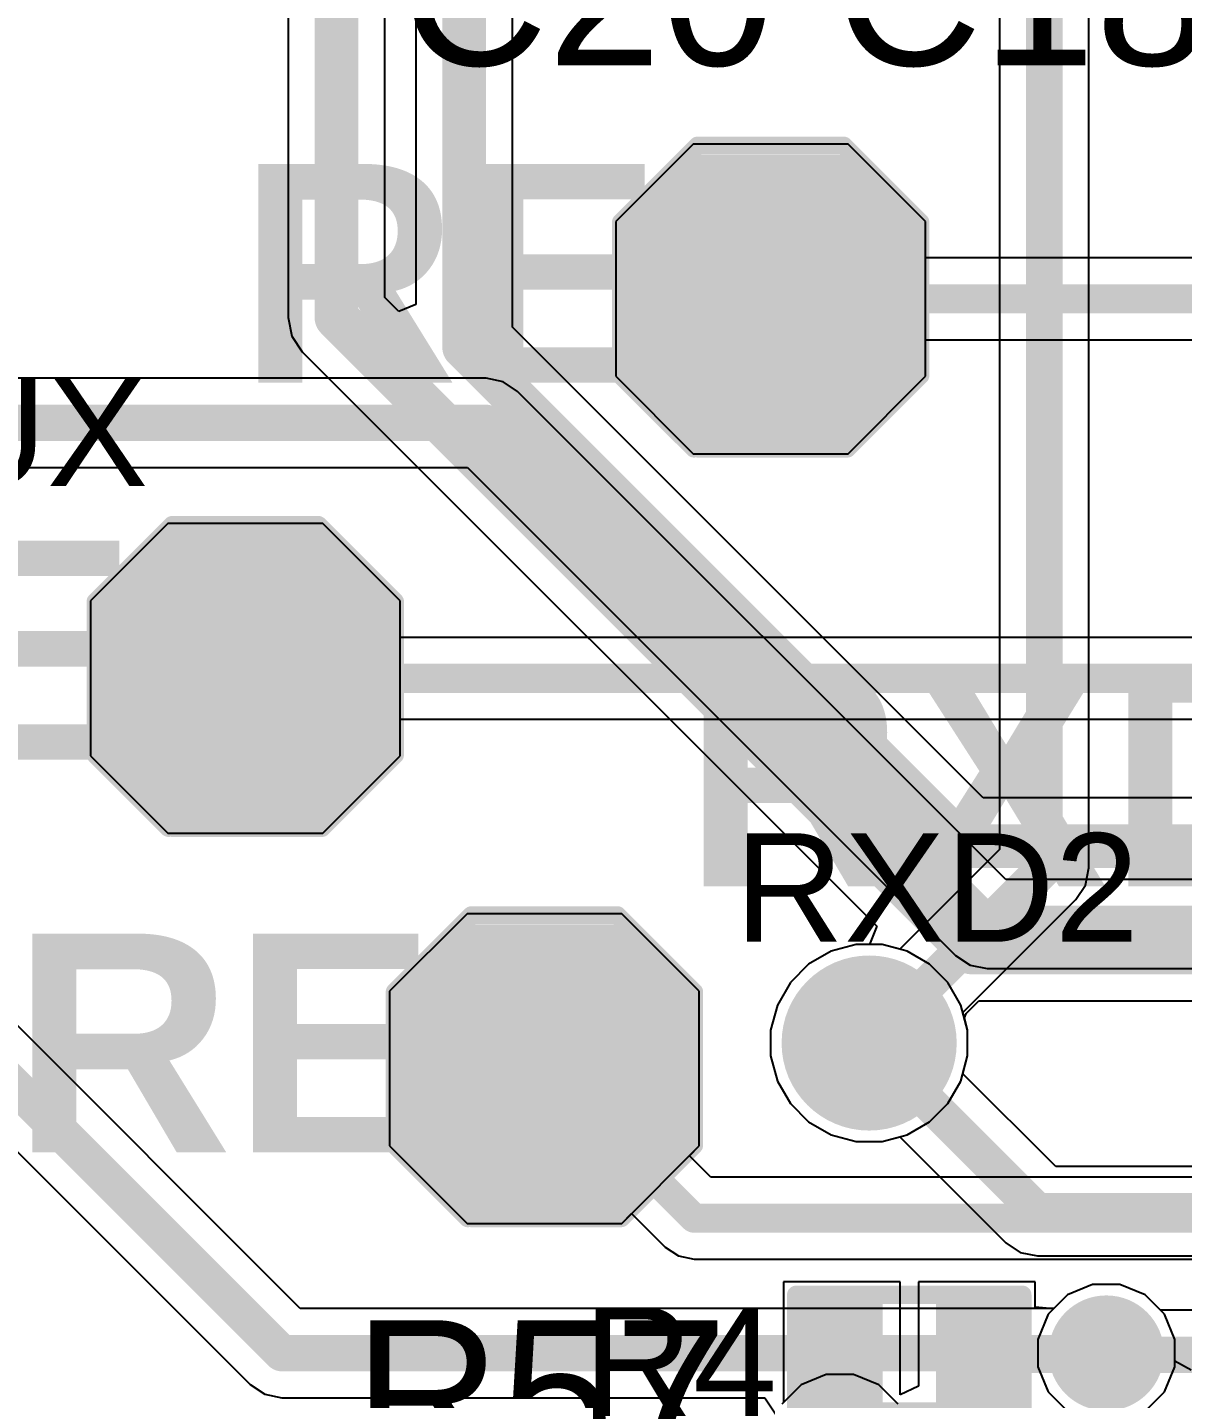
# Model space of a CAD drawing. Header units: inches. Extents: x -0.91 to 3.86, y -0.82 to 4.16.
# Drawn here: x 0.6293 to 0.9459, y 2.7575 to 3.1334 of the extents above; entities that cross this region are included whole.
import ezdxf

# ---------------------------------------------------------------- set-up
doc = ezdxf.new("R2010")
doc.units = ezdxf.units.IN
doc.header["$MEASUREMENT"] = 0
for name, color, linetype in [('Bottom Layer 1', 5, 'Continuous'), ('Bottom Solder', 6, 'Continuous'), ('GND+Signal', 16, 'Continuous'), ('Mechanical 17', 56, 'Continuous'), ('Multi-Layer', 9, 'Continuous'), ('Pad Holes', 156, 'Continuous'), ('PWR+Signal', 76, 'Continuous'), ('Top Layer 1', 1, 'Continuous'), ('Top Overlay', 2, 'Continuous'), ('Top Paste', 8, 'Continuous'), ('Top Solder', 216, 'Continuous'), ('Via Holes', 16, 'Continuous')]:
    doc.layers.add(name, color=color, linetype=linetype)
doc.styles.add('Arial', font='', dxfattribs={"height": 0.2})
doc.styles.add('Arial_Bold', font='', dxfattribs={"height": 0.2})
doc.styles.get('Arial').set_extended_font_data('Arial')
doc.styles.get('Arial_Bold').set_extended_font_data('Arial', bold=True)

# ---------------------------------------------------------------- blocks, each defined once
blk = doc.blocks.new('T____P______TH_1_8___H_________0_92___48')
at = {"layer": 'Bottom Layer 1'}
blk.add_hatch(color=5, dxfattribs=at).paths.add_polyline_path([(0.01772, 0.03543), (-0.01772, 0.03543), (-0.03543, 0.01772), (-0.03543, -0.01772), (-0.01772, -0.03543), (0.01772, -0.03543), (0.03543, -0.01772), (0.03543, 0.01772)])
at = {"layer": 'Bottom Solder'}
blk.add_hatch(color=6, dxfattribs=at).paths.add_polyline_path([(0.01972, 0.03943), (-0.01972, 0.03943), (-0.03943, 0.01972), (-0.03943, -0.01972), (-0.01972, -0.03943), (0.01972, -0.03943), (0.03943, -0.01972), (0.03943, 0.01972)])
at = {"layer": 'GND+Signal'}
blk.add_hatch(color=16, dxfattribs=at).paths.add_polyline_path([(0.01772, 0.03543), (-0.01772, 0.03543), (-0.03543, 0.01772), (-0.03543, -0.01772), (-0.01772, -0.03543), (0.01772, -0.03543), (0.03543, -0.01772), (0.03543, 0.01772)])
at = {"layer": 'Multi-Layer'}
blk.add_hatch(color=9, dxfattribs=at).paths.add_polyline_path([(0.01772, 0.03543), (-0.01772, 0.03543), (-0.03543, 0.01772), (-0.03543, -0.01772), (-0.01772, -0.03543), (0.01772, -0.03543), (0.03543, -0.01772), (0.03543, 0.01772)])
at = {"layer": 'Pad Holes'}
h = blk.add_hatch(color=7, dxfattribs=at)
edge = h.paths.add_edge_path()
edge.add_arc((0, 0), 0.01811, 0, 360)
at = {"layer": 'PWR+Signal'}
blk.add_hatch(color=76, dxfattribs=at).paths.add_polyline_path([(0.01772, 0.03543), (-0.01772, 0.03543), (-0.03543, 0.01772), (-0.03543, -0.01772), (-0.01772, -0.03543), (0.01772, -0.03543), (0.03543, -0.01772), (0.03543, 0.01772)])
at = {"layer": 'Top Layer 1'}
blk.add_hatch(color=1, dxfattribs=at).paths.add_polyline_path([(0.01772, 0.03543), (-0.01772, 0.03543), (-0.03543, 0.01772), (-0.03543, -0.01772), (-0.01772, -0.03543), (0.01772, -0.03543), (0.03543, -0.01772), (0.03543, 0.01772)])
at = {"layer": 'Top Solder'}
blk.add_hatch(color=216, dxfattribs=at).paths.add_polyline_path([(0.01972, 0.03943), (-0.01972, 0.03943), (-0.03943, 0.01972), (-0.03943, -0.01972), (-0.01972, -0.03943), (0.01972, -0.03943), (0.03943, -0.01972), (0.03943, 0.01972)])
at = {"layer": 'Top Overlay'}
for points in [[(-0.041, 0.021, 0.005, 0.005, 0), (-0.02, 0.042, 0.005, 0.005, 0)], [(-0.02, 0.042, 0.005, 0.005, 0), (0.02, 0.042, 0.005, 0.005, 0)], [(0.02, 0.042, 0.005, 0.005, 0), (0.041, 0.021, 0.005, 0.005, 0)], [(-0.041, -0.021, 0.005, 0.005, 0), (-0.041, 0.021, 0.005, 0.005, 0)], [(0.041, -0.021, 0.005, 0.005, 0), (0.041, 0.021, 0.005, 0.005, 0)], [(-0.041, -0.021, 0.005, 0.005, 0), (-0.021, -0.041, 0.005, 0.005, 0)], [(0.021, -0.041, 0.005, 0.005, 0), (0.041, -0.021, 0.005, 0.005, 0)], [(-0.02, -0.041, 0.005, 0.005, 0), (0.021, -0.041, 0.005, 0.005, 0)]]:
    blk.add_lwpolyline(points, format="xyseb", dxfattribs=at)
for points in [[(-0.02125, 0.042, 0.0025, 0.0025, 1), (-0.01875, 0.042, 0.0025, 0.0025, 1)], [(-0.02125, 0.042, 0.0025, 0.0025, 1), (-0.01875, 0.042, 0.0025, 0.0025, 1)], [(0.01875, 0.042, 0.0025, 0.0025, 1), (0.02125, 0.042, 0.0025, 0.0025, 1)], [(0.01875, 0.042, 0.0025, 0.0025, 1), (0.02125, 0.042, 0.0025, 0.0025, 1)], [(-0.04225, 0.021, 0.0025, 0.0025, 1), (-0.03975, 0.021, 0.0025, 0.0025, 1)], [(-0.04225, 0.021, 0.0025, 0.0025, 1), (-0.03975, 0.021, 0.0025, 0.0025, 1)], [(0.03975, 0.021, 0.0025, 0.0025, 1), (0.04225, 0.021, 0.0025, 0.0025, 1)], [(0.03975, 0.021, 0.0025, 0.0025, 1), (0.04225, 0.021, 0.0025, 0.0025, 1)], [(-0.04225, -0.021, 0.0025, 0.0025, 1), (-0.03975, -0.021, 0.0025, 0.0025, 1)], [(-0.04225, -0.021, 0.0025, 0.0025, 1), (-0.03975, -0.021, 0.0025, 0.0025, 1)], [(0.03975, -0.021, 0.0025, 0.0025, 1), (0.04225, -0.021, 0.0025, 0.0025, 1)], [(0.03975, -0.021, 0.0025, 0.0025, 1), (0.04225, -0.021, 0.0025, 0.0025, 1)], [(-0.02225, -0.041, 0.0025, 0.0025, 1), (-0.01975, -0.041, 0.0025, 0.0025, 1)], [(-0.02125, -0.041, 0.0025, 0.0025, 1), (-0.01875, -0.041, 0.0025, 0.0025, 1)], [(0.01975, -0.041, 0.0025, 0.0025, 1), (0.02225, -0.041, 0.0025, 0.0025, 1)], [(0.01975, -0.041, 0.0025, 0.0025, 1), (0.02225, -0.041, 0.0025, 0.0025, 1)]]:
    blk.add_lwpolyline(points, format="xyseb", close=True, dxfattribs=at)
blk = doc.blocks.new('T____P______TH_1_8___H_________0_92___49')
at = {"layer": 'Bottom Layer 1'}
blk.add_hatch(color=5, dxfattribs=at).paths.add_polyline_path([(0.01772, 0.03543), (-0.01772, 0.03543), (-0.03543, 0.01772), (-0.03543, -0.01772), (-0.01772, -0.03543), (0.01772, -0.03543), (0.03543, -0.01772), (0.03543, 0.01772)])
at = {"layer": 'Bottom Solder'}
blk.add_hatch(color=6, dxfattribs=at).paths.add_polyline_path([(0.01972, 0.03943), (-0.01972, 0.03943), (-0.03943, 0.01972), (-0.03943, -0.01972), (-0.01972, -0.03943), (0.01972, -0.03943), (0.03943, -0.01972), (0.03943, 0.01972)])
at = {"layer": 'GND+Signal'}
blk.add_hatch(color=16, dxfattribs=at).paths.add_polyline_path([(0.01772, 0.03543), (-0.01772, 0.03543), (-0.03543, 0.01772), (-0.03543, -0.01772), (-0.01772, -0.03543), (0.01772, -0.03543), (0.03543, -0.01772), (0.03543, 0.01772)])
at = {"layer": 'Multi-Layer'}
blk.add_hatch(color=9, dxfattribs=at).paths.add_polyline_path([(0.01772, 0.03543), (-0.01772, 0.03543), (-0.03543, 0.01772), (-0.03543, -0.01772), (-0.01772, -0.03543), (0.01772, -0.03543), (0.03543, -0.01772), (0.03543, 0.01772)])
at = {"layer": 'Pad Holes'}
h = blk.add_hatch(color=7, dxfattribs=at)
edge = h.paths.add_edge_path()
edge.add_arc((0, 0), 0.01811, 0, 360)
at = {"layer": 'PWR+Signal'}
blk.add_hatch(color=76, dxfattribs=at).paths.add_polyline_path([(0.01772, 0.03543), (-0.01772, 0.03543), (-0.03543, 0.01772), (-0.03543, -0.01772), (-0.01772, -0.03543), (0.01772, -0.03543), (0.03543, -0.01772), (0.03543, 0.01772)])
at = {"layer": 'Top Layer 1'}
blk.add_hatch(color=1, dxfattribs=at).paths.add_polyline_path([(0.01772, 0.03543), (-0.01772, 0.03543), (-0.03543, 0.01772), (-0.03543, -0.01772), (-0.01772, -0.03543), (0.01772, -0.03543), (0.03543, -0.01772), (0.03543, 0.01772)])
at = {"layer": 'Top Solder'}
blk.add_hatch(color=216, dxfattribs=at).paths.add_polyline_path([(0.01972, 0.03943), (-0.01972, 0.03943), (-0.03943, 0.01972), (-0.03943, -0.01972), (-0.01972, -0.03943), (0.01972, -0.03943), (0.03943, -0.01972), (0.03943, 0.01972)])
at = {"layer": 'Top Overlay'}
for points in [[(-0.041, 0.021, 0.005, 0.005, 0), (-0.02, 0.042, 0.005, 0.005, 0)], [(-0.02, 0.042, 0.005, 0.005, 0), (0.02, 0.042, 0.005, 0.005, 0)], [(0.02, 0.042, 0.005, 0.005, 0), (0.041, 0.021, 0.005, 0.005, 0)], [(-0.041, -0.021, 0.005, 0.005, 0), (-0.041, 0.021, 0.005, 0.005, 0)], [(0.041, -0.021, 0.005, 0.005, 0), (0.041, 0.021, 0.005, 0.005, 0)], [(-0.041, -0.021, 0.005, 0.005, 0), (-0.021, -0.041, 0.005, 0.005, 0)], [(0.021, -0.041, 0.005, 0.005, 0), (0.041, -0.021, 0.005, 0.005, 0)], [(-0.02, -0.041, 0.005, 0.005, 0), (0.021, -0.041, 0.005, 0.005, 0)]]:
    blk.add_lwpolyline(points, format="xyseb", dxfattribs=at)
for points in [[(-0.02125, 0.042, 0.0025, 0.0025, 1), (-0.01875, 0.042, 0.0025, 0.0025, 1)], [(-0.02125, 0.042, 0.0025, 0.0025, 1), (-0.01875, 0.042, 0.0025, 0.0025, 1)], [(0.01875, 0.042, 0.0025, 0.0025, 1), (0.02125, 0.042, 0.0025, 0.0025, 1)], [(0.01875, 0.042, 0.0025, 0.0025, 1), (0.02125, 0.042, 0.0025, 0.0025, 1)], [(-0.04225, 0.021, 0.0025, 0.0025, 1), (-0.03975, 0.021, 0.0025, 0.0025, 1)], [(-0.04225, 0.021, 0.0025, 0.0025, 1), (-0.03975, 0.021, 0.0025, 0.0025, 1)], [(0.03975, 0.021, 0.0025, 0.0025, 1), (0.04225, 0.021, 0.0025, 0.0025, 1)], [(0.03975, 0.021, 0.0025, 0.0025, 1), (0.04225, 0.021, 0.0025, 0.0025, 1)], [(-0.04225, -0.021, 0.0025, 0.0025, 1), (-0.03975, -0.021, 0.0025, 0.0025, 1)], [(-0.04225, -0.021, 0.0025, 0.0025, 1), (-0.03975, -0.021, 0.0025, 0.0025, 1)], [(0.03975, -0.021, 0.0025, 0.0025, 1), (0.04225, -0.021, 0.0025, 0.0025, 1)], [(0.03975, -0.021, 0.0025, 0.0025, 1), (0.04225, -0.021, 0.0025, 0.0025, 1)], [(-0.02225, -0.041, 0.0025, 0.0025, 1), (-0.01975, -0.041, 0.0025, 0.0025, 1)], [(-0.02125, -0.041, 0.0025, 0.0025, 1), (-0.01875, -0.041, 0.0025, 0.0025, 1)], [(0.01975, -0.041, 0.0025, 0.0025, 1), (0.02225, -0.041, 0.0025, 0.0025, 1)], [(0.01975, -0.041, 0.0025, 0.0025, 1), (0.02225, -0.041, 0.0025, 0.0025, 1)]]:
    blk.add_lwpolyline(points, format="xyseb", close=True, dxfattribs=at)
blk = doc.blocks.new('T____P______TH_1_8___H_________0_92___50')
at = {"layer": 'Bottom Layer 1'}
blk.add_hatch(color=5, dxfattribs=at).paths.add_polyline_path([(0.01772, 0.03543), (-0.01772, 0.03543), (-0.03543, 0.01772), (-0.03543, -0.01772), (-0.01772, -0.03543), (0.01772, -0.03543), (0.03543, -0.01772), (0.03543, 0.01772)])
at = {"layer": 'Bottom Solder'}
blk.add_hatch(color=6, dxfattribs=at).paths.add_polyline_path([(0.01972, 0.03943), (-0.01972, 0.03943), (-0.03943, 0.01972), (-0.03943, -0.01972), (-0.01972, -0.03943), (0.01972, -0.03943), (0.03943, -0.01972), (0.03943, 0.01972)])
at = {"layer": 'GND+Signal'}
blk.add_hatch(color=16, dxfattribs=at).paths.add_polyline_path([(0.01772, 0.03543), (-0.01772, 0.03543), (-0.03543, 0.01772), (-0.03543, -0.01772), (-0.01772, -0.03543), (0.01772, -0.03543), (0.03543, -0.01772), (0.03543, 0.01772)])
at = {"layer": 'Multi-Layer'}
blk.add_hatch(color=9, dxfattribs=at).paths.add_polyline_path([(0.01772, 0.03543), (-0.01772, 0.03543), (-0.03543, 0.01772), (-0.03543, -0.01772), (-0.01772, -0.03543), (0.01772, -0.03543), (0.03543, -0.01772), (0.03543, 0.01772)])
at = {"layer": 'Pad Holes'}
h = blk.add_hatch(color=7, dxfattribs=at)
edge = h.paths.add_edge_path()
edge.add_arc((0, 0), 0.01811, 0, 360)
at = {"layer": 'PWR+Signal'}
blk.add_hatch(color=76, dxfattribs=at).paths.add_polyline_path([(0.01772, 0.03543), (-0.01772, 0.03543), (-0.03543, 0.01772), (-0.03543, -0.01772), (-0.01772, -0.03543), (0.01772, -0.03543), (0.03543, -0.01772), (0.03543, 0.01772)])
at = {"layer": 'Top Layer 1'}
blk.add_hatch(color=1, dxfattribs=at).paths.add_polyline_path([(0.01772, 0.03543), (-0.01772, 0.03543), (-0.03543, 0.01772), (-0.03543, -0.01772), (-0.01772, -0.03543), (0.01772, -0.03543), (0.03543, -0.01772), (0.03543, 0.01772)])
at = {"layer": 'Top Solder'}
blk.add_hatch(color=216, dxfattribs=at).paths.add_polyline_path([(0.01972, 0.03943), (-0.01972, 0.03943), (-0.03943, 0.01972), (-0.03943, -0.01972), (-0.01972, -0.03943), (0.01972, -0.03943), (0.03943, -0.01972), (0.03943, 0.01972)])
at = {"layer": 'Top Overlay'}
for points in [[(-0.041, 0.021, 0.005, 0.005, 0), (-0.02, 0.042, 0.005, 0.005, 0)], [(-0.02, 0.042, 0.005, 0.005, 0), (0.02, 0.042, 0.005, 0.005, 0)], [(0.02, 0.042, 0.005, 0.005, 0), (0.041, 0.021, 0.005, 0.005, 0)], [(-0.041, -0.021, 0.005, 0.005, 0), (-0.041, 0.021, 0.005, 0.005, 0)], [(0.041, -0.021, 0.005, 0.005, 0), (0.041, 0.021, 0.005, 0.005, 0)], [(-0.041, -0.021, 0.005, 0.005, 0), (-0.021, -0.041, 0.005, 0.005, 0)], [(0.021, -0.041, 0.005, 0.005, 0), (0.041, -0.021, 0.005, 0.005, 0)], [(-0.02, -0.041, 0.005, 0.005, 0), (0.021, -0.041, 0.005, 0.005, 0)]]:
    blk.add_lwpolyline(points, format="xyseb", dxfattribs=at)
for points in [[(-0.02125, 0.042, 0.0025, 0.0025, 1), (-0.01875, 0.042, 0.0025, 0.0025, 1)], [(-0.02125, 0.042, 0.0025, 0.0025, 1), (-0.01875, 0.042, 0.0025, 0.0025, 1)], [(0.01875, 0.042, 0.0025, 0.0025, 1), (0.02125, 0.042, 0.0025, 0.0025, 1)], [(0.01875, 0.042, 0.0025, 0.0025, 1), (0.02125, 0.042, 0.0025, 0.0025, 1)], [(-0.04225, 0.021, 0.0025, 0.0025, 1), (-0.03975, 0.021, 0.0025, 0.0025, 1)], [(-0.04225, 0.021, 0.0025, 0.0025, 1), (-0.03975, 0.021, 0.0025, 0.0025, 1)], [(0.03975, 0.021, 0.0025, 0.0025, 1), (0.04225, 0.021, 0.0025, 0.0025, 1)], [(0.03975, 0.021, 0.0025, 0.0025, 1), (0.04225, 0.021, 0.0025, 0.0025, 1)], [(-0.04225, -0.021, 0.0025, 0.0025, 1), (-0.03975, -0.021, 0.0025, 0.0025, 1)], [(-0.04225, -0.021, 0.0025, 0.0025, 1), (-0.03975, -0.021, 0.0025, 0.0025, 1)], [(0.03975, -0.021, 0.0025, 0.0025, 1), (0.04225, -0.021, 0.0025, 0.0025, 1)], [(0.03975, -0.021, 0.0025, 0.0025, 1), (0.04225, -0.021, 0.0025, 0.0025, 1)], [(-0.02225, -0.041, 0.0025, 0.0025, 1), (-0.01975, -0.041, 0.0025, 0.0025, 1)], [(-0.02125, -0.041, 0.0025, 0.0025, 1), (-0.01875, -0.041, 0.0025, 0.0025, 1)], [(0.01975, -0.041, 0.0025, 0.0025, 1), (0.02225, -0.041, 0.0025, 0.0025, 1)], [(0.01975, -0.041, 0.0025, 0.0025, 1), (0.02225, -0.041, 0.0025, 0.0025, 1)]]:
    blk.add_lwpolyline(points, format="xyseb", close=True, dxfattribs=at)
blk = doc.blocks.new('T____P______TH_1_8___H_________0_92___59')
at = {"layer": 'Bottom Layer 1'}
h = blk.add_hatch(color=5, dxfattribs=at)
edge = h.paths.add_edge_path()
edge.add_arc((0, 0), 0.02, 0, 360)
at = {"layer": 'Bottom Solder'}
h = blk.add_hatch(color=6, dxfattribs=at)
edge = h.paths.add_edge_path()
edge.add_arc((0, 0), 0.024, 0, 360)
at = {"layer": 'GND+Signal'}
h = blk.add_hatch(color=16, dxfattribs=at)
edge = h.paths.add_edge_path()
edge.add_arc((0, 0), 0.02, 0, 360)
at = {"layer": 'Multi-Layer'}
h = blk.add_hatch(color=9, dxfattribs=at)
edge = h.paths.add_edge_path()
edge.add_arc((0, 0), 0.02, 0, 360)
at = {"layer": 'Pad Holes'}
h = blk.add_hatch(color=7, dxfattribs=at)
edge = h.paths.add_edge_path()
edge.add_arc((0, 0), 0.01, 0, 360)
at = {"layer": 'PWR+Signal'}
h = blk.add_hatch(color=76, dxfattribs=at)
edge = h.paths.add_edge_path()
edge.add_arc((0, 0), 0.02, 0, 360)
at = {"layer": 'Top Layer 1'}
h = blk.add_hatch(color=1, dxfattribs=at)
edge = h.paths.add_edge_path()
edge.add_arc((0, 0), 0.02, 0, 360)
at = {"layer": 'Top Solder'}
h = blk.add_hatch(color=216, dxfattribs=at)
edge = h.paths.add_edge_path()
edge.add_arc((0, 0), 0.024, 0, 360)
blk = doc.blocks.new('R___0402_98')
at = {"layer": 'Top Layer 1'}
for points in [[(-0.0275, -0.0125), (-0.0275, 0.0125), (-0.0095, 0.0125), (-0.0095, -0.0125)], [(0.0095, -0.0125), (0.0095, 0.0125), (0.0275, 0.0125), (0.0275, -0.0125)]]:
    blk.add_hatch(color=1, dxfattribs=at).paths.add_polyline_path(points)
at = {"layer": 'Top Paste'}
for points in [[(-0.0275, -0.0125), (-0.0275, 0.0125), (-0.0095, 0.0125), (-0.0095, -0.0125)], [(0.0095, -0.0125), (0.0095, 0.0125), (0.0275, 0.0125), (0.0275, -0.0125)]]:
    blk.add_hatch(color=8, dxfattribs=at).paths.add_polyline_path(points)
at = {"layer": 'Top Solder'}
for points in [[(-0.02966, -0.01467), (-0.02966, 0.01467), (-0.00733, 0.01467), (-0.00733, -0.01467)], [(0.00734, -0.01467), (0.00734, 0.01467), (0.02967, 0.01467), (0.02967, -0.01467)]]:
    blk.add_hatch(color=216, dxfattribs=at).paths.add_polyline_path(points)
at = {"layer": 'Top Overlay'}
for points in [[(-0.031, -0.016, 0.005, 0.005, 0), (-0.031, 0.016, 0.005, 0.005, 0)], [(-0.031, 0.016, 0.005, 0.005, 0), (0.031, 0.016, 0.005, 0.005, 0)], [(0.031, -0.016, 0.005, 0.005, 0), (0.031, 0.016, 0.005, 0.005, 0)], [(-0.031, -0.016, 0.005, 0.005, 0), (0.031, -0.016, 0.005, 0.005, 0)], [(-0.032, -0.017, 0.000127, 0.000127, 0), (0.032, -0.017, 0.000127, 0.000127, 0)]]:
    blk.add_lwpolyline(points, format="xyseb", dxfattribs=at)
for points in [[(-0.03225, 0.016, 0.0025, 0.0025, 1), (-0.02975, 0.016, 0.0025, 0.0025, 1)], [(-0.03225, 0.016, 0.0025, 0.0025, 1), (-0.02975, 0.016, 0.0025, 0.0025, 1)], [(0.02975, 0.016, 0.0025, 0.0025, 1), (0.03225, 0.016, 0.0025, 0.0025, 1)], [(0.02975, 0.016, 0.0025, 0.0025, 1), (0.03225, 0.016, 0.0025, 0.0025, 1)], [(-0.03225, -0.016, 0.0025, 0.0025, 1), (-0.02975, -0.016, 0.0025, 0.0025, 1)], [(-0.03225, -0.016, 0.0025, 0.0025, 1), (-0.02975, -0.016, 0.0025, 0.0025, 1)], [(0.02975, -0.016, 0.0025, 0.0025, 1), (0.03225, -0.016, 0.0025, 0.0025, 1)], [(0.02975, -0.016, 0.0025, 0.0025, 1), (0.03225, -0.016, 0.0025, 0.0025, 1)], [(-0.03203, -0.017, 0.0000635, 0.0000635, 1), (-0.03197, -0.017, 0.0000635, 0.0000635, 1)], [(0.03197, -0.017, 0.0000635, 0.0000635, 1), (0.03203, -0.017, 0.0000635, 0.0000635, 1)]]:
    blk.add_lwpolyline(points, format="xyseb", close=True, dxfattribs=at)

msp = doc.modelspace()

# ---------------------------------------------------------------- hatches: boundary and pattern name
at = {"layer": 'Bottom Layer 1'}
h = msp.add_hatch(color=5, dxfattribs=at)
edge = h.paths.add_edge_path()
edge.add_arc((0.925, 2.77), 0.01181, 0, 360)
at = {"layer": 'Bottom Solder'}
h = msp.add_hatch(color=6, dxfattribs=at)
edge = h.paths.add_edge_path()
edge.add_arc((0.925, 2.77), 0.01581, 0, 360)
h = msp.add_hatch(color=6, dxfattribs=at)
edge = h.paths.add_edge_path()
edge.add_arc((0.852, 2.74531), 0.01581, 0, 360)
at = {"layer": 'GND+Signal'}
h = msp.add_hatch(color=16, dxfattribs=at)
edge = h.paths.add_edge_path()
edge.add_arc((0.925, 2.77), 0.01181, 0, 360)
at = {"layer": 'PWR+Signal'}
h = msp.add_hatch(color=76, dxfattribs=at)
edge = h.paths.add_edge_path()
edge.add_arc((0.925, 2.77), 0.01181, 0, 360)
at = {"layer": 'Top Layer 1'}
h = msp.add_hatch(color=1, dxfattribs=at)
edge = h.paths.add_edge_path()
edge.add_arc((0.925, 2.77), 0.01181, 0, 360)
at = {"layer": 'Via Holes'}
h = msp.add_hatch(color=7, dxfattribs=at)
edge = h.paths.add_edge_path()
edge.add_arc((0.925, 2.77), 0.00591, 0, 360)

# ---------------------------------------------------------------- linework, layer by layer
at = {"layer": 'Bottom Layer 1'}
for p, q in [((0.73575, 3.41642), (0.73575, 3.05742)), ((0.72725, 3.05938), (0.72725, 3.406)), ((0.70075, 3.40051), (0.70075, 3.05389)), ((0.76225, 3.05125), (0.76225, 3.28861)), ((0.81178, 3.10143), (0.79057, 3.08022)), ((0.85422, 3.10143), (0.81178, 3.10143)), ((0.87543, 3.08022), (0.85422, 3.10143)), ((0.79057, 3.08022), (0.79057, 3.03778)), ((0.87543, 3.07022), (0.87543, 3.08022)), ((0.96048, 3.07022), (0.87543, 3.07022)), ((0.73113, 3.05551), (0.72725, 3.05938)), ((0.73575, 3.05742), (0.73113, 3.05551)), ((0.70075, 3.05389), (0.70175, 3.04882)), ((0.70175, 3.04882), (0.70463, 3.04452)), ((0.89125, 2.92225), (0.76225, 3.05125)), ((0.87543, 3.03778), (0.87543, 3.04778)), ((0.87543, 3.04778), (1.06761, 3.04778)), ((0.70463, 3.04452), (0.86215, 2.887)), ((0.79057, 3.03778), (0.81178, 3.01657)), ((0.85422, 3.01657), (0.87543, 3.03778)), ((0.81178, 3.01657), (0.85422, 3.01657)), ((0.66778, 2.99743), (0.64657, 2.97622)), ((0.71022, 2.99743), (0.66778, 2.99743)), ((0.73143, 2.97622), (0.71022, 2.99743)), ((0.64657, 2.97622), (0.64657, 2.93378)), ((0.73143, 2.93378), (0.73143, 2.97622)), ((0.70407, 2.78224), (0.52765, 2.95865)), ((0.51393, 2.93776), (0.69035, 2.76135)), ((0.64657, 2.93378), (0.66778, 2.91257)), ((0.71022, 2.91257), (0.73143, 2.93378)), ((1.29465, 2.92225), (0.89125, 2.92225)), ((0.66778, 2.91257), (0.71022, 2.91257)), ((0.74978, 2.89043), (0.72857, 2.86922)), ((0.79222, 2.89043), (0.74978, 2.89043)), ((0.81343, 2.86922), (0.79222, 2.89043)), ((0.86215, 2.887), (0.86007, 2.882)), ((0.84958, 2.88016), (0.84342, 2.87661)), ((0.85645, 2.882), (0.84958, 2.88016)), ((0.86007, 2.882), (0.85645, 2.882)), ((0.84342, 2.87661), (0.8384, 2.87158)), ((0.72857, 2.86922), (0.72857, 2.82678)), ((0.81343, 2.82678), (0.81343, 2.86922)), ((0.8384, 2.87158), (0.83484, 2.86542)), ((0.83484, 2.86542), (0.833, 2.85855)), ((0.88663, 2.86314), (0.89002, 2.86659)), ((0.89002, 2.86659), (1.10392, 2.86659)), ((0.88611, 2.86188), (0.88663, 2.86314)), ((0.887, 2.85855), (0.88611, 2.86188)), ((0.833, 2.85855), (0.833, 2.85145)), ((0.887, 2.85145), (0.887, 2.85855)), ((0.833, 2.85145), (0.83484, 2.84458)), ((0.88516, 2.84458), (0.887, 2.85145)), ((0.83484, 2.84458), (0.8384, 2.83842)), ((0.88161, 2.83842), (0.88516, 2.84458)), ((0.8384, 2.83842), (0.84342, 2.83339)), ((0.87658, 2.83339), (0.88161, 2.83842)), ((0.84342, 2.83339), (0.84958, 2.82984)), ((0.87042, 2.82984), (0.87658, 2.83339)), ((0.72857, 2.82678), (0.74978, 2.80557)), ((0.79222, 2.80557), (0.81343, 2.82678)), ((0.84958, 2.82984), (0.85645, 2.828)), ((0.85645, 2.828), (0.86356, 2.828)), ((0.86356, 2.828), (0.87042, 2.82984)), ((0.74978, 2.80557), (0.79222, 2.80557)), ((0.91434, 2.78595), (0.91063, 2.78224)), ((0.92126, 2.78881), (0.91434, 2.78595)), ((0.92874, 2.78881), (0.92126, 2.78881)), ((0.93566, 2.78595), (0.92874, 2.78881)), ((0.94095, 2.78066), (0.93566, 2.78595)), ((0.91063, 2.78224), (0.70407, 2.78224)), ((0.94381, 2.77374), (0.94095, 2.78066)), ((0.94381, 2.76774), (0.94381, 2.77374)), ((0.94827, 2.76532), (0.94381, 2.76774)), ((0.69035, 2.76135), (0.69432, 2.7587)), ((0.69432, 2.7587), (0.699, 2.75776)), ((0.699, 2.75776), (0.83139, 2.75776)), ((0.83139, 2.75776), (0.83473, 2.75276))]:
    msp.add_line(p, q, dxfattribs=at)
for points in [[(0.749, 3.04576, 0.012, 0.012, 0), (0.749, 3.42191, 0.012, 0.012, 0)], [(0.714, 3.05389, 0.012, 0.012, 0), (0.714, 3.406, 0.012, 0.012, 0)], [(0.714, 3.05389, 0.012, 0.012, 0), (0.88804, 2.87985, 0.012, 0.012, 0)], [(0.833, 3.059, 0.008, 0.008, 0), (1.083, 3.059, 0.008, 0.008, 0)], [(0.749, 3.04576, 0.012, 0.012, 0), (0.88576, 2.909, 0.012, 0.012, 0)], [(0.519, 2.95, 0.01, 0.01, 0), (0.699, 2.77, 0.01, 0.01, 0)], [(0.88576, 2.909, 0.012, 0.012, 0), (1.308, 2.909, 0.012, 0.012, 0)], [(0.88804, 2.87985, 0.012, 0.012, 0), (1.31737, 2.87985, 0.012, 0.012, 0)], [(0.699, 2.77, 0.01, 0.01, 0), (0.925, 2.77, 0.01, 0.01, 0)]]:
    msp.add_lwpolyline(points, format="xyseb", dxfattribs=at)
for points in [[(0.711, 3.05389, 0.006, 0.006, 1), (0.717, 3.05389, 0.006, 0.006, 1)], [(0.711, 3.05389, 0.006, 0.006, 1), (0.717, 3.05389, 0.006, 0.006, 1)], [(0.831, 3.059, 0.004, 0.004, 1), (0.835, 3.059, 0.004, 0.004, 1)], [(0.746, 3.04576, 0.006, 0.006, 1), (0.752, 3.04576, 0.006, 0.006, 1)], [(0.746, 3.04576, 0.006, 0.006, 1), (0.752, 3.04576, 0.006, 0.006, 1)], [(0.88276, 2.909, 0.006, 0.006, 1), (0.88876, 2.909, 0.006, 0.006, 1)], [(0.88276, 2.909, 0.006, 0.006, 1), (0.88876, 2.909, 0.006, 0.006, 1)], [(0.88504, 2.87985, 0.006, 0.006, 1), (0.89104, 2.87985, 0.006, 0.006, 1)], [(0.88504, 2.87985, 0.006, 0.006, 1), (0.89104, 2.87985, 0.006, 0.006, 1)], [(0.6965, 2.77, 0.005, 0.005, 1), (0.7015, 2.77, 0.005, 0.005, 1)], [(0.6965, 2.77, 0.005, 0.005, 1), (0.7015, 2.77, 0.005, 0.005, 1)], [(0.9225, 2.77, 0.005, 0.005, 1), (0.9275, 2.77, 0.005, 0.005, 1)]]:
    msp.add_lwpolyline(points, format="xyseb", close=True, dxfattribs=at)
at = {"layer": 'GND+Signal'}
for p, q in [((0.92024, 2.903), (0.92024, 3.34163)), ((0.89576, 3.17609), (0.89576, 2.90807)), ((0.81178, 3.10143), (0.79057, 3.08022)), ((0.85422, 3.10143), (0.81178, 3.10143)), ((0.87543, 3.08022), (0.85422, 3.10143)), ((0.79057, 3.08022), (0.79057, 3.03778)), ((0.87543, 3.03778), (0.87543, 3.08022)), ((0.79057, 3.03778), (0.81178, 3.01657)), ((0.85422, 3.01657), (0.87543, 3.03778)), ((0.81178, 3.01657), (0.85422, 3.01657)), ((0.66778, 2.99743), (0.64657, 2.97622)), ((0.71022, 2.99743), (0.66778, 2.99743)), ((0.73143, 2.97622), (0.71022, 2.99743)), ((0.64657, 2.97622), (0.64657, 2.93378)), ((0.73143, 2.93378), (0.73143, 2.97622)), ((0.64657, 2.93378), (0.66778, 2.91257)), ((0.71022, 2.91257), (0.73143, 2.93378)), ((0.66778, 2.91257), (0.71022, 2.91257)), ((0.89576, 2.90807), (0.8684, 2.8807)), ((0.9193, 2.89832), (0.92024, 2.903)), ((0.91665, 2.89435), (0.9193, 2.89832)), ((0.8857, 2.8634), (0.91665, 2.89435)), ((0.74978, 2.89043), (0.72857, 2.86922)), ((0.79222, 2.89043), (0.74978, 2.89043)), ((0.81343, 2.86922), (0.79222, 2.89043)), ((0.84958, 2.88016), (0.84342, 2.87661)), ((0.85645, 2.882), (0.84958, 2.88016)), ((0.86356, 2.882), (0.85645, 2.882)), ((0.8684, 2.8807), (0.86356, 2.882)), ((0.84342, 2.87661), (0.8384, 2.87158)), ((0.72857, 2.86922), (0.72857, 2.82678)), ((0.81343, 2.82678), (0.81343, 2.86922)), ((0.8384, 2.87158), (0.83484, 2.86542)), ((0.83484, 2.86542), (0.833, 2.85855)), ((0.887, 2.85855), (0.8857, 2.8634)), ((0.833, 2.85855), (0.833, 2.85145)), ((0.887, 2.85145), (0.887, 2.85855)), ((0.833, 2.85145), (0.83484, 2.84458)), ((0.88516, 2.84458), (0.887, 2.85145)), ((0.83484, 2.84458), (0.8384, 2.83842)), ((0.88161, 2.83842), (0.88516, 2.84458)), ((0.8384, 2.83842), (0.84342, 2.83339)), ((0.87658, 2.83339), (0.88161, 2.83842)), ((0.84342, 2.83339), (0.84958, 2.82984)), ((0.87042, 2.82984), (0.87658, 2.83339)), ((0.72857, 2.82678), (0.74978, 2.80557)), ((0.79222, 2.80557), (0.81343, 2.82678)), ((0.84958, 2.82984), (0.85645, 2.828)), ((0.85645, 2.828), (0.86356, 2.828)), ((0.86356, 2.828), (0.87042, 2.82984)), ((0.74978, 2.80557), (0.79222, 2.80557)), ((0.91434, 2.78595), (0.90905, 2.78066)), ((0.92126, 2.78881), (0.91434, 2.78595)), ((0.92874, 2.78881), (0.92126, 2.78881)), ((0.93566, 2.78595), (0.92874, 2.78881)), ((0.94095, 2.78066), (0.93566, 2.78595)), ((0.90905, 2.78066), (0.90619, 2.77374)), ((0.94381, 2.77374), (0.94095, 2.78066)), ((0.90619, 2.77374), (0.90619, 2.76626)), ((0.94381, 2.76626), (0.94381, 2.77374)), ((0.84826, 2.76412), (0.84134, 2.76126)), ((0.85574, 2.76412), (0.84826, 2.76412)), ((0.86266, 2.76126), (0.85574, 2.76412)), ((0.90619, 2.76626), (0.90905, 2.75934)), ((0.94095, 2.75934), (0.94381, 2.76626)), ((0.84134, 2.76126), (0.83605, 2.75597)), ((0.86795, 2.75597), (0.86266, 2.76126)), ((0.90905, 2.75934), (0.91434, 2.75405)), ((0.93566, 2.75405), (0.94095, 2.75934))]:
    msp.add_line(p, q, dxfattribs=at)
for points in [[(0.908, 2.903, 0.01, 0.01, 0), (0.908, 3.356, 0.01, 0.01, 0)], [(0.86, 2.855, 0.01, 0.01, 0), (0.908, 2.903, 0.01, 0.01, 0)]]:
    msp.add_lwpolyline(points, format="xyseb", dxfattribs=at)
for points in [[(0.9055, 2.903, 0.005, 0.005, 1), (0.9105, 2.903, 0.005, 0.005, 1)], [(0.9055, 2.903, 0.005, 0.005, 1), (0.9105, 2.903, 0.005, 0.005, 1)], [(0.8575, 2.855, 0.005, 0.005, 1), (0.8625, 2.855, 0.005, 0.005, 1)]]:
    msp.add_lwpolyline(points, format="xyseb", close=True, dxfattribs=at)
at = {"layer": 'PWR+Signal'}
for p, q in [((0.81178, 3.10143), (0.79057, 3.08022)), ((0.85422, 3.10143), (0.81178, 3.10143)), ((0.87543, 3.08022), (0.85422, 3.10143)), ((0.79057, 3.08022), (0.79057, 3.03778)), ((0.87543, 3.03778), (0.87543, 3.08022)), ((0.79057, 3.03778), (0.81178, 3.01657)), ((0.85422, 3.01657), (0.87543, 3.03778)), ((0.81178, 3.01657), (0.85422, 3.01657)), ((0.66778, 2.99743), (0.64657, 2.97622)), ((0.71022, 2.99743), (0.66778, 2.99743)), ((0.73143, 2.97622), (0.71022, 2.99743)), ((0.64657, 2.97622), (0.64657, 2.93378)), ((0.73143, 2.96622), (0.73143, 2.97622)), ((1.03135, 2.96622), (0.73143, 2.96622)), ((0.73143, 2.93378), (0.73143, 2.94378)), ((0.73143, 2.94378), (1.036, 2.94378)), ((0.64657, 2.93378), (0.66778, 2.91257)), ((0.71022, 2.91257), (0.73143, 2.93378)), ((0.66778, 2.91257), (0.71022, 2.91257)), ((0.74978, 2.89043), (0.72857, 2.86922)), ((0.79222, 2.89043), (0.74978, 2.89043)), ((0.81343, 2.86922), (0.79222, 2.89043)), ((0.84958, 2.88016), (0.84342, 2.87661)), ((0.85645, 2.882), (0.84958, 2.88016)), ((0.86356, 2.882), (0.85645, 2.882)), ((0.87042, 2.88016), (0.86356, 2.882)), ((0.87658, 2.87661), (0.87042, 2.88016)), ((0.84342, 2.87661), (0.8384, 2.87158)), ((0.88161, 2.87158), (0.87658, 2.87661)), ((0.72857, 2.86922), (0.72857, 2.82678)), ((0.81343, 2.82678), (0.81343, 2.86922)), ((0.8384, 2.87158), (0.83484, 2.86542)), ((0.88516, 2.86542), (0.88161, 2.87158)), ((0.83484, 2.86542), (0.833, 2.85855)), ((0.887, 2.85855), (0.88516, 2.86542)), ((0.833, 2.85855), (0.833, 2.85145)), ((0.887, 2.85145), (0.887, 2.85855)), ((0.833, 2.85145), (0.83484, 2.84458)), ((0.88516, 2.84458), (0.887, 2.85145)), ((0.83484, 2.84458), (0.8384, 2.83842)), ((0.88161, 2.83842), (0.88516, 2.84458)), ((0.8384, 2.83842), (0.84342, 2.83339)), ((0.87658, 2.83339), (0.88161, 2.83842)), ((0.84342, 2.83339), (0.84958, 2.82984)), ((0.87042, 2.82984), (0.87658, 2.83339)), ((0.72857, 2.82678), (0.74978, 2.80557)), ((0.81076, 2.82411), (0.81343, 2.82678)), ((0.84958, 2.82984), (0.85645, 2.828)), ((0.85645, 2.828), (0.86356, 2.828)), ((0.86356, 2.828), (0.87042, 2.82984)), ((0.81665, 2.81822), (0.81076, 2.82411)), ((1.07335, 2.81822), (0.81665, 2.81822)), ((0.79222, 2.80557), (0.79489, 2.80824)), ((0.79489, 2.80824), (0.80407, 2.79907)), ((0.74978, 2.80557), (0.79222, 2.80557)), ((0.80407, 2.79907), (0.80407, 2.79907)), ((0.80407, 2.79907), (0.80771, 2.79664)), ((0.80771, 2.79664), (0.812, 2.79578)), ((0.812, 2.79578), (0.812, 2.79578)), ((0.812, 2.79578), (1.078, 2.79578)), ((0.91434, 2.78595), (0.90905, 2.78066)), ((0.92126, 2.78881), (0.91434, 2.78595)), ((0.92874, 2.78881), (0.92126, 2.78881)), ((0.93566, 2.78595), (0.92874, 2.78881)), ((0.94095, 2.78066), (0.93566, 2.78595)), ((0.90905, 2.78066), (0.90619, 2.77374)), ((0.94381, 2.77374), (0.94095, 2.78066)), ((0.90619, 2.77374), (0.90619, 2.76626)), ((0.94381, 2.76626), (0.94381, 2.77374)), ((0.90619, 2.76626), (0.90905, 2.75934)), ((0.94095, 2.75934), (0.94381, 2.76626)), ((0.90905, 2.75934), (0.91434, 2.75405)), ((0.93566, 2.75405), (0.94095, 2.75934))]:
    msp.add_line(p, q, dxfattribs=at)
for points in [[(0.689, 2.955, 0.008, 0.008, 0), (1.036, 2.955, 0.008, 0.008, 0)], [(0.771, 2.848, 0.008, 0.008, 0), (0.812, 2.807, 0.008, 0.008, 0)], [(0.812, 2.807, 0.008, 0.008, 0), (1.078, 2.807, 0.008, 0.008, 0)]]:
    msp.add_lwpolyline(points, format="xyseb", dxfattribs=at)
for points in [[(0.687, 2.955, 0.004, 0.004, 1), (0.691, 2.955, 0.004, 0.004, 1)], [(0.769, 2.848, 0.004, 0.004, 1), (0.773, 2.848, 0.004, 0.004, 1)], [(0.81, 2.807, 0.004, 0.004, 1), (0.814, 2.807, 0.004, 0.004, 1)], [(0.81, 2.807, 0.004, 0.004, 1), (0.814, 2.807, 0.004, 0.004, 1)]]:
    msp.add_lwpolyline(points, format="xyseb", close=True, dxfattribs=at)
at = {"layer": 'Top Layer 1'}
for p, q in [((0.81178, 3.10143), (0.79057, 3.08022)), ((0.85422, 3.10143), (0.81178, 3.10143)), ((0.87543, 3.08022), (0.85422, 3.10143)), ((0.79057, 3.08022), (0.79057, 3.03778)), ((0.87543, 3.03778), (0.87543, 3.08022)), ((0.79057, 3.03778), (0.81178, 3.01657)), ((0.85422, 3.01657), (0.87543, 3.03778)), ((0.755, 3.03724), (0.32411, 3.03724)), ((0.75968, 3.0363), (0.755, 3.03724)), ((0.76365, 3.03365), (0.75968, 3.0363)), ((0.89743, 2.89987), (0.76365, 3.03365)), ((0.81178, 3.01657), (0.85422, 3.01657)), ((0.32411, 3.01276), (0.74993, 3.01276)), ((0.74993, 3.01276), (0.88371, 2.87899)), ((0.66778, 2.99743), (0.64657, 2.97622)), ((0.71022, 2.99743), (0.66778, 2.99743)), ((0.73143, 2.97622), (0.71022, 2.99743)), ((0.64657, 2.97622), (0.64657, 2.93378)), ((0.73143, 2.93378), (0.73143, 2.97622)), ((0.64657, 2.93378), (0.66778, 2.91257)), ((0.71022, 2.91257), (0.73143, 2.93378)), ((0.66778, 2.91257), (0.71022, 2.91257)), ((0.97083, 2.89987), (0.89743, 2.89987)), ((0.74978, 2.89043), (0.72857, 2.86922)), ((0.79222, 2.89043), (0.74978, 2.89043)), ((0.81343, 2.86922), (0.79222, 2.89043)), ((0.84958, 2.88016), (0.84342, 2.87661)), ((0.85645, 2.882), (0.84958, 2.88016)), ((0.86356, 2.882), (0.85645, 2.882)), ((0.87042, 2.88016), (0.86356, 2.882)), ((0.87658, 2.87661), (0.87042, 2.88016)), ((0.84342, 2.87661), (0.8384, 2.87158)), ((0.88161, 2.87158), (0.87658, 2.87661)), ((0.88371, 2.87899), (0.88768, 2.87633)), ((0.88768, 2.87633), (0.89236, 2.8754)), ((0.89236, 2.8754), (0.97083, 2.8754)), ((0.72857, 2.86922), (0.72857, 2.82678)), ((0.81343, 2.82678), (0.81343, 2.86922)), ((0.8384, 2.87158), (0.83484, 2.86542)), ((0.88516, 2.86542), (0.88161, 2.87158)), ((0.83484, 2.86542), (0.833, 2.85855)), ((0.887, 2.85855), (0.88516, 2.86542)), ((0.833, 2.85855), (0.833, 2.85145)), ((0.887, 2.85145), (0.887, 2.85855)), ((0.833, 2.85145), (0.83484, 2.84458)), ((0.8857, 2.8466), (0.887, 2.85145)), ((0.91117, 2.82113), (0.8857, 2.8466)), ((0.83484, 2.84458), (0.8384, 2.83842)), ((0.8384, 2.83842), (0.84342, 2.83339)), ((0.84342, 2.83339), (0.84958, 2.82984)), ((0.72857, 2.82678), (0.74978, 2.80557)), ((0.79222, 2.80557), (0.81343, 2.82678)), ((0.84958, 2.82984), (0.85645, 2.828)), ((0.85645, 2.828), (0.86356, 2.828)), ((0.86356, 2.828), (0.8684, 2.8293)), ((0.8684, 2.8293), (0.89745, 2.80025)), ((0.97083, 2.82113), (0.91117, 2.82113)), ((0.74978, 2.80557), (0.79222, 2.80557)), ((0.89745, 2.80025), (0.90142, 2.79759)), ((0.90142, 2.79759), (0.9061, 2.79666)), ((0.9061, 2.79666), (0.97083, 2.79666)), ((0.8685, 2.7895), (0.8365, 2.7895)), ((0.8365, 2.7895), (0.8365, 2.75641)), ((0.8685, 2.75857), (0.8685, 2.7895)), ((0.9055, 2.7895), (0.8735, 2.7895)), ((0.8735, 2.7895), (0.8735, 2.76094)), ((0.9055, 2.78259), (0.9055, 2.7895)), ((0.91434, 2.78595), (0.9105, 2.7821)), ((0.92126, 2.78881), (0.91434, 2.78595)), ((0.92874, 2.78881), (0.92126, 2.78881)), ((0.93566, 2.78595), (0.92874, 2.78881)), ((0.93984, 2.78176), (0.93566, 2.78595)), ((0.9105, 2.7821), (0.9055, 2.78259)), ((0.97083, 2.78176), (0.93984, 2.78176)), ((0.8735, 2.76094), (0.8685, 2.75857))]:
    msp.add_line(p, q, dxfattribs=at)
for points in [[(0.3, 3.025, 0.01, 0.01, 0), (0.755, 3.025, 0.01, 0.01, 0)], [(0.755, 3.025, 0.01, 0.01, 0), (0.89236, 2.88764, 0.01, 0.01, 0)], [(0.89236, 2.88764, 0.01, 0.01, 0), (1.00677, 2.88764, 0.01, 0.01, 0)], [(0.86, 2.855, 0.01, 0.01, 0), (0.9061, 2.8089, 0.01, 0.01, 0)], [(0.9061, 2.8089, 0.01, 0.01, 0), (1.00677, 2.8089, 0.01, 0.01, 0)], [(0.8525, 2.7415, 0.01, 0.01, 0), (0.8525, 2.77, 0.01, 0.01, 0)], [(0.8895, 2.77, 0.01, 0.01, 0), (0.88997, 2.76953, 0.01, 0.01, 0)], [(0.88997, 2.76953, 0.01, 0.01, 0), (1.00677, 2.76953, 0.01, 0.01, 0)]]:
    msp.add_lwpolyline(points, format="xyseb", dxfattribs=at)
for points in [[(0.7525, 3.025, 0.005, 0.005, 1), (0.7575, 3.025, 0.005, 0.005, 1)], [(0.7525, 3.025, 0.005, 0.005, 1), (0.7575, 3.025, 0.005, 0.005, 1)], [(0.88986, 2.88764, 0.005, 0.005, 1), (0.89486, 2.88764, 0.005, 0.005, 1)], [(0.88986, 2.88764, 0.005, 0.005, 1), (0.89486, 2.88764, 0.005, 0.005, 1)], [(0.8575, 2.855, 0.005, 0.005, 1), (0.8625, 2.855, 0.005, 0.005, 1)], [(0.9036, 2.8089, 0.005, 0.005, 1), (0.9086, 2.8089, 0.005, 0.005, 1)], [(0.9036, 2.8089, 0.005, 0.005, 1), (0.9086, 2.8089, 0.005, 0.005, 1)], [(0.85, 2.77, 0.005, 0.005, 1), (0.855, 2.77, 0.005, 0.005, 1)], [(0.887, 2.77, 0.005, 0.005, 1), (0.892, 2.77, 0.005, 0.005, 1)], [(0.88747, 2.76953, 0.005, 0.005, 1), (0.89247, 2.76953, 0.005, 0.005, 1)], [(0.88747, 2.76953, 0.005, 0.005, 1), (0.89247, 2.76953, 0.005, 0.005, 1)]]:
    msp.add_lwpolyline(points, format="xyseb", close=True, dxfattribs=at)

# ---------------------------------------------------------------- block references
for name, p in [('T____P______TH_1_8___H_________0_92___48', (0.833, 3.059)), ('T____P______TH_1_8___H_________0_92___49', (0.689, 2.955)), ('T____P______TH_1_8___H_________0_92___50', (0.771, 2.848)), ('T____P______TH_1_8___H_________0_92___59', (0.86, 2.855)), ('R___0402_98', (0.871, 2.77))]:
    msp.add_blockref(name, p)

# ---------------------------------------------------------------- texts
at = {"layer": 'Mechanical 17', "style": 'Arial'}
for s, p in [('SS2AUX', (0.49836, 3.00775)), ('RXD2', (0.8231, 2.88275)), ('R4', (0.78167, 2.75275))]:
    msp.add_text(s, height=0.02975, dxfattribs=at).set_placement(p)
at = {"layer": 'Top Overlay'}
for s, height, style, p in [('C20', 0.04, 'Arial', (0.7316, 3.123)), ('C18', 0.04, 'Arial', (0.8506, 3.123)), ('RE2', 0.06, 'Arial_Bold', (0.687, 3.036)), ('RE3', 0.06, 'Arial_Bold', (0.543, 2.9327)), ('RXD2', 0.06, 'Arial_Bold', (0.809, 2.898)), ('RE4', 0.06, 'Arial_Bold', (0.625, 2.825)), ('R57', 0.04, 'Arial', (0.71868, 2.73901))]:
    msp.add_text(s, height=height, dxfattribs=dict(at, style=style)).set_placement(p)

doc.saveas('drawing.dxf')
